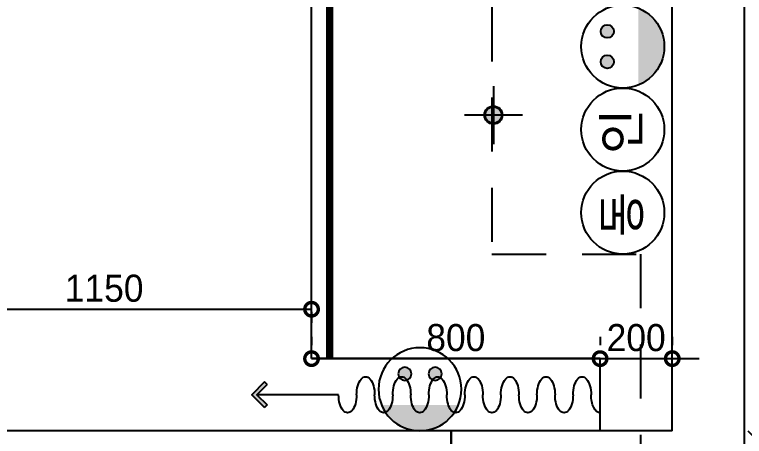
# Model space of a CAD drawing. Header units: inches. Extents: x -63256 to 33689, y -34490 to 100230.
# Drawn here: x 316 to 2340, y -20598 to -19430 of the extents above; entities that cross this region are included whole.
import ezdxf

# ---------------------------------------------------------------- set-up
doc = ezdxf.new("R2010")
doc.units = ezdxf.units.IN
doc.header["$LTSCALE"] = 100
doc.header["$MEASUREMENT"] = 0
doc.linetypes.add('HID', pattern=[2.5, 1.5, -1])
for name, color, linetype in [('01. F-소품', 3, 'Continuous'), ('03-WAL NEW', 3, 'Continuous'), ('06-LIGHT', 4, 'Continuous'), ('07-DIM WAL', 5, 'Continuous'), ('3.기호.계단선', 30, 'Continuous'), ('C-WIN', 4, 'Continuous'), ('RC-LIGHT', 7, 'Continuous'), ('도면층2', 2, 'Continuous'), ('설비', 140, 'Continuous')]:
    doc.layers.add(name, color=color, linetype=linetype)
doc.styles.add('스타일1', font='')
doc.styles.add('코레일둥고', font='')
doc.styles.get('스타일1').set_extended_font_data('HYwulM')
doc.styles.get('코레일둥고').set_extended_font_data('Korail Round Gothic Medium')
doc.dimstyles.new('30', dxfattribs={"dimscale": 30, "dimtxt": 2.5, "dimasz": 2.5, "dimexe": 1.25, "dimexo": 2, "dimtad": 1, "dimdec": 0, "dimtxsty": '스타일1', "dimblk": 'DOTSMALL', "dimcen": 2.5, "dimclrd": 1, "dimclre": 1, "dimclrt": 2, "dimadec": 0, "dimazin": 0, "dimtfac": 1, "dimtix": 1, "dimtmove": 0, "dimatfit": 3, "dimldrblk": 'DOTSMALL', "dimfxl": 1.25, "dimarcsym": 0})

# ---------------------------------------------------------------- blocks, each defined once
blk = doc.blocks.new('FFSFDF')
at = {"layer": '01. F-소품'}
blk.add_hatch(color=8, dxfattribs=at).paths.add_polyline_path([(1567672.9, 1746751.1), (1567679.9, 1746744.1), (1567715.3, 1746779.4), (1567679.9, 1746814.8), (1567672.9, 1746807.7), (1567701.2, 1746779.4)])
at = {"layer": '01. F-소품', "color": 8}
for p, q in [((1567672.9, 1746807.7), (1567679.9, 1746814.8)), ((1567474.8, 1746779.4), (1567701.2, 1746779.4)), ((1567672.9, 1746751.1), (1567679.9, 1746744.1))]:
    blk.add_line(p, q, dxfattribs=at)
for points in [[(1567672.9, 1746807.7), (1567701.2, 1746779.4), (1567672.9, 1746751.1)], [(1567679.9, 1746814.8), (1567715.3, 1746779.4), (1567679.9, 1746744.1)]]:
    blk.add_lwpolyline(points, dxfattribs=at)
for centre, start_param, end_param in [((1566799.8, 1746779.4), 1.570796, 4.712389), ((1566899.8, 1746779.4), 1.570796, 4.712389), ((1566999.8, 1746779.4), 1.570796, 4.712389), ((1567099.8, 1746779.4), 1.570796, 4.712389), ((1567199.8, 1746779.4), 1.570796, 4.712389), ((1567299.8, 1746779.4), 1.570796, 4.712389), ((1567399.8, 1746779.4), 1.570796, 4.712389), ((1566749.8, 1746779.4), 6.283185, 7.853982), ((1566849.8, 1746779.4), 4.712389, 7.853982), ((1566949.8, 1746779.4), 4.712389, 7.853982), ((1567049.8, 1746779.4), 4.712389, 7.853982), ((1567149.8, 1746779.4), 4.712389, 7.853982), ((1567249.8, 1746779.4), 4.712389, 7.853982), ((1567349.8, 1746779.4), 4.712389, 7.853982), ((1567449.8, 1746779.4), 4.712389, 7.853982)]:
    blk.add_ellipse(centre, major_axis=(0, -50), ratio=0.5, start_param=start_param, end_param=end_param, dxfattribs=at)
blk = doc.blocks.new('_DOTSMALL')
at = {"color": 0, "linetype": 'ByBlock', "const_width": 0.5}
blk.add_lwpolyline([(-0.0625, 0, 1), (0.0625, 0, 1)], format="xyb", close=True, dxfattribs=at)
blk = doc.blocks.new('*D374')
at = {"layer": '07-DIM WAL', "color": 1, "lineweight": -2, "transparency": 16777216}
for p, q in [((1139.7, -20322.5), (1139.7, -20345)), ((1939.7, -20322.5), (1939.7, -20345)), ((1139.7, -20382.5), (1939.7, -20382.5))]:
    blk.add_line(p, q, dxfattribs=at)
at = {"layer": 'Defpoints', "color": 0, "transparency": 16777216}
for p in [(1139.7, -20382.5), (1939.7, -20382.5), (1939.7, -20382.5)]:
    blk.add_point(p, dxfattribs=at)
at = {"layer": '07-DIM WAL', "color": 1, "lineweight": -2, "transparency": 16777216, "xscale": 75, "yscale": 75, "zscale": 75, "rotation": 180}
blk.add_blockref('_DOTSMALL', (1139.7, -20382.5), dxfattribs=at)
at = {"layer": '07-DIM WAL', "color": 1, "lineweight": -2, "transparency": 16777216, "xscale": 75, "yscale": 75, "zscale": 75}
blk.add_blockref('_DOTSMALL', (1939.7, -20382.5), dxfattribs=at)
at = {"layer": '07-DIM WAL', "color": 2, "transparency": 16777216, "insert": (1539.7, -20324.7), "char_height": 75, "attachment_point": 5, "style": '스타일1'}
blk.add_mtext('800', dxfattribs=at)
blk = doc.blocks.new('*D375')
at = {"layer": '07-DIM WAL', "color": 1, "lineweight": -2, "transparency": 16777216}
for p, q in [((1939.7, -20322.5), (1939.7, -20345)), ((2139.7, -20322.5), (2139.7, -20345)), ((1939.7, -20382.5), (1864.7, -20382.5)), ((1939.7, -20382.5), (2139.7, -20382.5)), ((2139.7, -20382.5), (2214.7, -20382.5))]:
    blk.add_line(p, q, dxfattribs=at)
at = {"layer": 'Defpoints', "color": 0, "transparency": 16777216}
for p in [(1939.7, -20382.5), (2139.7, -20382.5), (2139.7, -20382.5)]:
    blk.add_point(p, dxfattribs=at)
at = {"layer": '07-DIM WAL', "color": 1, "lineweight": -2, "transparency": 16777216, "xscale": 75, "yscale": 75, "zscale": 75}
blk.add_blockref('_DOTSMALL', (1939.7, -20382.5), dxfattribs=at)
at = {"layer": '07-DIM WAL', "color": 1, "lineweight": -2, "transparency": 16777216, "xscale": 75, "yscale": 75, "zscale": 75, "rotation": 180}
blk.add_blockref('_DOTSMALL', (2139.7, -20382.5), dxfattribs=at)
at = {"layer": '07-DIM WAL', "color": 2, "transparency": 16777216, "insert": (2039.7, -20324.7), "char_height": 75, "attachment_point": 5, "style": '스타일1'}
blk.add_mtext('200', dxfattribs=at)
blk = doc.blocks.new('dfdadfs')
at = {"layer": 'C-WIN'}
blk.add_lwpolyline([(-26947.8, -120782.5), (-24272.8, -120782.5), (-24272.8, -120582.5), (-26947.8, -120582.5)], close=True, dxfattribs=at)
at = {"layer": '도면층2'}
for p, q in [((-23460.3, -120782.5), (-23460.3, -117092.5)), ((-23660.3, -120582.5), (-23660.3, -117292.5)), ((-23660.3, -120582.5), (-24272.8, -120582.5)), ((-24272.8, -120582.5), (-24272.8, -120782.5))]:
    blk.add_line(p, q, dxfattribs=at)
blk = doc.blocks.new('hfgafgf')
at = {"layer": '03-WAL NEW'}
h = blk.add_hatch(dxfattribs=at)
h.set_pattern_fill('_USER', color=256, scale=50, angle=135, pattern_type=0)
h.set_pattern_definition([(135, (98436.96, -346196.736), (-35.355339, -35.355339), [])])
h.paths.add_polyline_path([(1839.7, -120782.5), (1839.7, -121082.5), (2289.7, -121082.5), (2339.7, -121082.5), (2439.7, -121082.5), (2439.7, -120582.5), (2339.7, -120582.5), (2339.7, -120782.5)])
at = {"layer": '07-DIM WAL'}
blk.add_blockref('dfdadfs', (25800, 0), dxfattribs=at)
blk = doc.blocks.new('egoo')
at = {"layer": '설비'}
h = blk.add_hatch(color=140, dxfattribs=at)
edge = h.paths.add_edge_path()
edge.add_arc((1015645.3, 443433.7), 22.3, 0, 360)
h = blk.add_hatch(color=140, dxfattribs=at)
edge = h.paths.add_edge_path()
edge.add_arc((1015747.7, 443433.7), 22.3, 0, 360)
h = blk.add_hatch(color=140, dxfattribs=at)
edge = h.paths.add_edge_path()
edge.add_line((1015826.3, 443329.1), (1015566.6, 443329.1))
edge.add_ellipse((1015696.5, 443381.5), major_axis=(99, 99), ratio=1, start_angle=156.9578, end_angle=293.0422)
at = {"layer": '설비', "color": 140}
for centre, radius in [((1015696.5, 443381.5), 140), ((1015645.3, 443433.7), 22.3), ((1015747.7, 443433.7), 22.3)]:
    blk.add_circle(centre, radius, dxfattribs=at)
blk = doc.blocks.new('DLSXJSPT')
at = {"layer": '설비', "color": 140}
blk.add_circle((242956, 103418.4), 115, dxfattribs=at)
at = {"layer": '설비', "color": 140, "style": '코레일둥고'}
blk.add_text('인', height=100, dxfattribs=at).set_placement((242888.1, 103372))
blk = doc.blocks.new('*D400')
at = {"layer": '07-DIM WAL', "color": 1, "lineweight": -2, "transparency": 16777216}
for p, q in [((-10.3, -20245.7), (1139.7, -20245.7)), ((-10.3, -20252.8), (-10.3, -20283.2)), ((1139.7, -20252.8), (1139.7, -20283.2))]:
    blk.add_line(p, q, dxfattribs=at)
at = {"layer": 'Defpoints', "color": 0, "transparency": 16777216}
for p in [(-10.3, -20192.8), (1139.7, -20192.8), (1139.7, -20245.7)]:
    blk.add_point(p, dxfattribs=at)
at = {"layer": '07-DIM WAL', "color": 1, "lineweight": -2, "transparency": 16777216, "xscale": 75, "yscale": 75, "zscale": 75, "rotation": 180}
blk.add_blockref('_DOTSMALL', (-10.3, -20245.7), dxfattribs=at)
at = {"layer": '07-DIM WAL', "color": 1, "lineweight": -2, "transparency": 16777216, "xscale": 75, "yscale": 75, "zscale": 75}
blk.add_blockref('_DOTSMALL', (1139.7, -20245.7), dxfattribs=at)
at = {"layer": '07-DIM WAL', "color": 2, "transparency": 16777216, "insert": (564.7, -20188), "char_height": 75, "attachment_point": 5, "style": '스타일1'}
blk.add_mtext('1150', dxfattribs=at)
blk = doc.blocks.new('TLSTJF')
at = {"layer": '설비'}
h = blk.add_hatch(color=10, dxfattribs=at)
edge = h.paths.add_edge_path()
edge.add_arc((-17018, -98621.5), 18.3, 0, 360)
h = blk.add_hatch(color=10, dxfattribs=at)
edge = h.paths.add_edge_path()
edge.add_arc((-16934, -98621.5), 18.3, 0, 360)
h = blk.add_hatch(color=10, dxfattribs=at)
edge = h.paths.add_edge_path()
edge.add_line((-16869.4, -98707.5), (-17082.7, -98707.5))
edge.add_ellipse((-16976, -98664.4), major_axis=(81.3, 81.3), ratio=1, start_angle=156.9578, end_angle=293.0422)
at = {"layer": '설비', "color": 10}
for centre, radius in [((-16976, -98664.4), 115), ((-17018, -98621.5), 18.3), ((-16934, -98621.5), 18.3)]:
    blk.add_circle(centre, radius, dxfattribs=at)
blk = doc.blocks.new('1')
at = {"linetype": 'Continuous'}
h = blk.add_hatch(color=4, dxfattribs=at)
h.dxf.hatch_style = 1
edge = h.paths.add_edge_path()
edge.add_arc((11539653.5, -14273503.8), 37.5, 0, 360)
at = {"color": 1, "linetype": 'Continuous'}
for p, q in [((11539653.5, -14273637.1), (11539653.5, -14273370.5)), ((11539520.2, -14273503.8), (11539786.8, -14273503.8))]:
    blk.add_line(p, q, dxfattribs=at)
at = {"color": 4, "linetype": 'Continuous'}
for radius in [41.5, 37.5]:
    blk.add_circle((11539653.5, -14273503.8), radius, dxfattribs=at)

msp = doc.modelspace()

# ---------------------------------------------------------------- linework, layer by layer
at = {"layer": '06-LIGHT'}
for p, q in [((1139.7, -20382.5), (1139.7, -17292.5)), ((1939.7, -20382.5), (1139.7, -20382.5)), ((1939.7, -20582.5), (1939.7, -20382.5))]:
    msp.add_line(p, q, dxfattribs=at)
at = {"layer": '06-LIGHT', "color": 10, "linetype": 'HID', "const_width": 20}
msp.add_lwpolyline([(1189.7, -20382.5), (1189.7, -17292.5)], dxfattribs=at)
at = {"layer": '3.기호.계단선', "linetype": 'HID'}
msp.add_lwpolyline([(1639.7, -19409.2), (1639.7, -20093.1), (2051.4, -20093.1), (2051.4, -21307.5), (3579.4, -21307.5)], dxfattribs=at)
at = {"layer": '설비', "color": 140}
msp.add_circle((2002.6, -19978.1), 115, dxfattribs=at)

# ---------------------------------------------------------------- block references
at = {"color": 0, "xscale": -1}
msp.add_blockref('FFSFDF', (1568689.5, -1767261.9), dxfattribs=at)
at = {"layer": '07-DIM WAL'}
msp.add_blockref('hfgafgf', (0, 100000), dxfattribs=at)
at = {"layer": 'RC-LIGHT', "xscale": 0.6024096385271789, "yscale": 0.6024096385271789, "zscale": 0.6024096385271789, "rotation": 180}
msp.add_blockref('1', (6953242.4, -8618204.1), dxfattribs=at)
at = {"layer": '설비', "color": 140, "xscale": 0.8214285869294655, "yscale": 0.8214285869294655, "zscale": 0.8214285869294655, "rotation": 90}
msp.add_blockref('egoo', (366208.8, -853840.3), dxfattribs=at)
at = {"layer": '설비', "rotation": 90}
msp.add_blockref('DLSXJSPT', (105421, -262704.1), dxfattribs=at)
at = {"layer": '설비', "xscale": -1, "rotation": 359.9999999999999}
msp.add_blockref('TLSTJF', (-15535.7, 78197), dxfattribs=at)

# ---------------------------------------------------------------- texts
at = {"layer": '설비', "color": 140, "style": '코레일둥고'}
msp.add_text('동', height=100, rotation=90, dxfattribs=at).set_placement((2049, -20046))

# ---------------------------------------------------------------- dimensions: what is measured, and where the dimension line sits
at = {"layer": '07-DIM WAL'}
for base, p1, p2, picture, middle in [((1139.7, -20245.7), (-10.3, -20192.8), (1139.7, -20192.8), '*D400', (564.7, -20188)), ((1939.7, -20382.5), (1139.7, -20382.5), (1939.7, -20382.5), '*D374', (1539.7, -20324.7)), ((2139.7, -20382.5), (1939.7, -20382.5), (2139.7, -20382.5), '*D375', (2039.7, -20324.7))]:
    dim = msp.add_linear_dim(base=base, p1=p1, p2=p2, dimstyle='30', dxfattribs=at)
    dim.commit()
    dim.dimension.update_dxf_attribs({"geometry": picture, "text_midpoint": middle})

doc.saveas('drawing.dxf')
